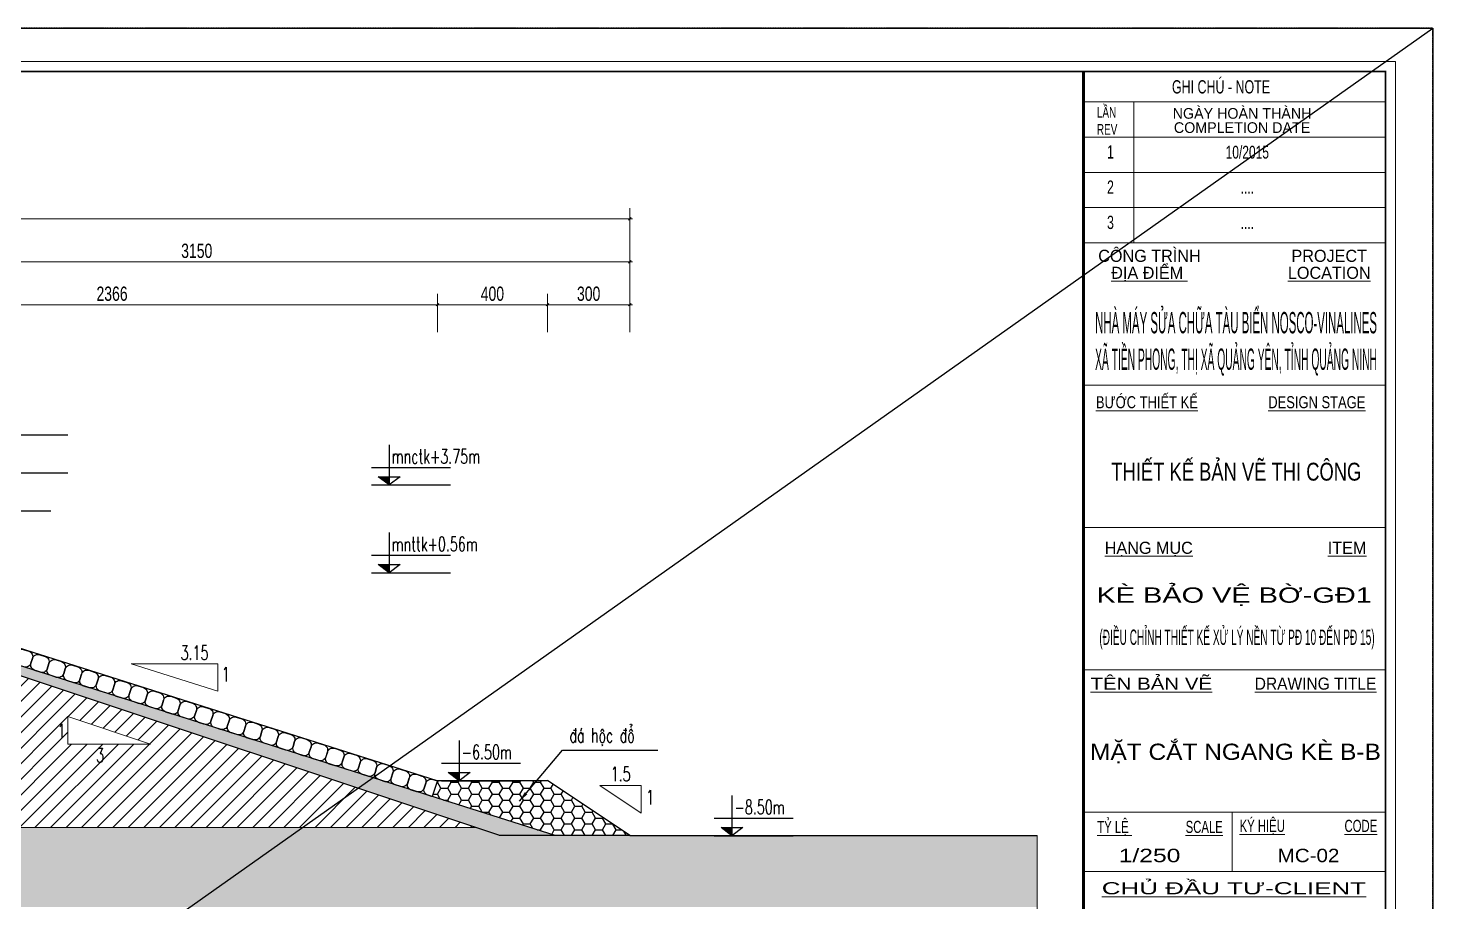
# Model space of a CAD drawing. Header units: millimetres. Extents: x -95488 to 835450, y -398213 to -214134.
# Drawn here: x 107405 to 158485, y -351563 to -319787 of the extents above; entities that cross this region are included whole.
import ezdxf
from ezdxf.enums import TextEntityAlignment as Align

# ---------------------------------------------------------------- set-up
doc = ezdxf.new("R2010")
doc.units = ezdxf.units.MM
doc.header["$MEASUREMENT"] = 0
doc.linetypes.add('HIDDEN', pattern=[0.375, 0.25, -0.125])
doc.layers.add('00 MV', color=3, linetype='Continuous', plot=False)
for name, color, linetype, lineweight in [('01 TEXT', 7, 'Continuous', 13), ('DIM', 177, 'Continuous', 20), ('MANH1', 251, 'Continuous', 13), ('TEXT', 2, 'Continuous', 20)]:
    doc.layers.add(name, color=color, linetype=linetype, lineweight=lineweight)
for name, color, linetype in [('bao', 2, 'Continuous'), ('Border', 2, 'Continuous'), ('DLINE', 4, 'Continuous'), ('Hatch', 250, 'Continuous'), ('Net vang', 2, 'Continuous')]:
    doc.layers.add(name, color=color, linetype=linetype)
doc.styles.add('khung ban ve - kien phat', font='VHBLACK_0.TTF', dxfattribs={"width": 0.6})
doc.styles.add('ROMANS', font='vnsimli.shx', dxfattribs={"width": 0.6})
doc.styles.add('THUONG', font='vnsimli.shx', dxfattribs={"width": 0.55})
doc.styles.add('TXTDIM', font='VNARIAL_0.TTF', dxfattribs={"width": 0.7})
doc.dimstyles.new('250', dxfattribs={"dimscale": 250, "dimtxt": 1.8, "dimasz": 1.5, "dimexe": 0.5, "dimexo": 0.5, "dimgap": 0.9, "dimtad": 1, "dimdec": 3, "dimlfac": 0.1, "dimdsep": 46, "dimtxsty": 'ROMANS', "dimcen": -0.5, "dimclrd": 4, "dimclre": 7, "dimclrt": 2, "dimadec": 3, "dimazin": 2, "dimtfac": 1, "dimtdec": 3, "dimtix": 1, "dimtmove": 1, "dimatfit": 3, "dimfxl": 1, "dimtolj": 1, "dimtzin": 0, "dimlwd": -1, "dimlwe": -1, "dimarcsym": 0})
doc.dimstyles.new('DIM 260', dxfattribs={"dimscale": 260, "dimtxt": 2, "dimasz": 0.3, "dimexe": 1.5, "dimexo": 0, "dimgap": 0.5, "dimtad": 1, "dimdec": 0, "dimzin": 12, "dimdsep": 46, "dimtxsty": 'TXTDIM', "dimblk": 'SLASH', "dimcen": 1.5, "dimclrd": 256, "dimclre": 256, "dimclrt": 2, "dimadec": 0, "dimazin": 0, "dimtfac": 1, "dimtdec": 0, "dimtix": 1, "dimtmove": 0, "dimatfit": 3, "dimldrblk": 'DOT', "dimfxl": 2, "dimtolj": 1, "dimtzin": 0, "dimlwd": 9, "dimlwe": 9, "dimarcsym": 1})

# ---------------------------------------------------------------- blocks, each defined once
blk = doc.blocks.new('Caodo')
at = {"layer": 'DLINE'}
blk.add_hatch(color=256, dxfattribs=at).paths.add_polyline_path([(-0.02, 1.19), (-1.6, 1.19), (-0.02, -0.01)])
for p, q in [((-0.02, 5.85), (-0.02, -0.01)), ((8.89, 2.49), (-2.61, 2.49)), ((-0.02, -0.01), (-1.6, 1.19)), ((-1.6, 1.19), (1.56, 1.19)), ((1.56, 1.19), (-0.02, -0.01)), ((-2.61, -0.01), (8.89, -0.01))]:
    blk.add_line(p, q, dxfattribs=at)
blk = doc.blocks.new('SLASH')
at = {"layer": 'DIM', "color": 16, "linetype": 'Continuous'}
for p, q in [((-1.2, 0), (1.2, 0)), ((-0.6, -0.6), (0.6, 0.6))]:
    blk.add_line(p, q, dxfattribs=at)
blk = doc.blocks.new('*D118')
at = {"layer": 'Defpoints', "color": 0}
for p in [(129288, -328286), (97788, -330843), (129288, -330843)]:
    blk.add_point(p, dxfattribs=at)
at = {"layer": 'DIM', "lineweight": 9}
for p, q in [((97788, -330843), (97788, -327896)), ((129288, -330843), (129288, -327896)), ((97866, -328286), (129210, -328286))]:
    blk.add_line(p, q, dxfattribs=at)
at = {"layer": 'DIM', "lineweight": 9, "xscale": 78, "yscale": 78, "zscale": 78, "rotation": 180}
blk.add_blockref('SLASH', (97788, -328286), dxfattribs=at)
at = {"layer": 'DIM', "lineweight": 9, "xscale": 78, "yscale": 78, "zscale": 78}
blk.add_blockref('SLASH', (129288, -328286), dxfattribs=at)
at = {"layer": 'DIM', "color": 2, "insert": (113538, -327890), "char_height": 520, "attachment_point": 5, "style": 'TXTDIM'}
blk.add_mtext('\\A1;3150', dxfattribs=at)
blk = doc.blocks.new('_Dot')
at = {"color": 0, "linetype": 'ByBlock', "lineweight": -2}
blk.add_line((-0.5, 0), (-1, 0), dxfattribs=at)
at = {"color": 0, "linetype": 'ByBlock', "const_width": 0.5}
blk.add_lwpolyline([(-0.25, 0, 1), (0.25, 0, 1)], format="xyb", close=True, dxfattribs=at)
blk = doc.blocks.new('*D121')
at = {"layer": 'Defpoints', "color": 0}
for p in [(122288, -329846), (98629, -330843), (122288, -330843)]:
    blk.add_point(p, dxfattribs=at)
at = {"layer": 'DIM', "lineweight": 9}
for p, q in [((98629, -330843), (98629, -329456)), ((122288, -330843), (122288, -329456)), ((98707, -329846), (122210, -329846))]:
    blk.add_line(p, q, dxfattribs=at)
at = {"layer": 'DIM', "lineweight": 9, "xscale": 78, "yscale": 78, "zscale": 78, "rotation": 180}
blk.add_blockref('SLASH', (98629, -329846), dxfattribs=at)
at = {"layer": 'DIM', "lineweight": 9, "xscale": 78, "yscale": 78, "zscale": 78}
blk.add_blockref('SLASH', (122288, -329846), dxfattribs=at)
at = {"layer": 'DIM', "color": 2, "insert": (110458, -329450), "char_height": 520, "attachment_point": 5, "style": 'TXTDIM'}
blk.add_mtext('\\A1;2366', dxfattribs=at)
blk = doc.blocks.new('*D122')
at = {"layer": 'Defpoints', "color": 0}
for p in [(126288, -329846), (122288, -330843), (126288, -330843)]:
    blk.add_point(p, dxfattribs=at)
at = {"layer": 'DIM', "lineweight": 9}
for p, q in [((122288, -330843), (122288, -329456)), ((126288, -330843), (126288, -329456)), ((122366, -329846), (126210, -329846))]:
    blk.add_line(p, q, dxfattribs=at)
at = {"layer": 'DIM', "lineweight": 9, "xscale": 78, "yscale": 78, "zscale": 78, "rotation": 180}
blk.add_blockref('SLASH', (122288, -329846), dxfattribs=at)
at = {"layer": 'DIM', "lineweight": 9, "xscale": 78, "yscale": 78, "zscale": 78}
blk.add_blockref('SLASH', (126288, -329846), dxfattribs=at)
at = {"layer": 'DIM', "color": 2, "insert": (124288, -329450), "char_height": 520, "attachment_point": 5, "style": 'TXTDIM'}
blk.add_mtext('\\A1;400', dxfattribs=at)
blk = doc.blocks.new('*D123')
at = {"layer": 'Defpoints', "color": 0}
for p in [(129288, -329846), (126288, -330843), (129288, -330843)]:
    blk.add_point(p, dxfattribs=at)
at = {"layer": 'DIM', "lineweight": 9}
for p, q in [((126288, -330843), (126288, -329456)), ((129288, -330843), (129288, -329456)), ((126366, -329846), (129210, -329846))]:
    blk.add_line(p, q, dxfattribs=at)
at = {"layer": 'DIM', "lineweight": 9, "xscale": 78, "yscale": 78, "zscale": 78, "rotation": 180}
blk.add_blockref('SLASH', (126288, -329846), dxfattribs=at)
at = {"layer": 'DIM', "lineweight": 9, "xscale": 78, "yscale": 78, "zscale": 78}
blk.add_blockref('SLASH', (129288, -329846), dxfattribs=at)
at = {"layer": 'DIM', "color": 2, "insert": (127788, -329450), "char_height": 520, "attachment_point": 5, "style": 'TXTDIM'}
blk.add_mtext('\\A1;300', dxfattribs=at)
blk = doc.blocks.new('*D124')
at = {"layer": 'Defpoints', "color": 0}
for p in [(129288, -326726), (61657, -330843), (129288, -330843)]:
    blk.add_point(p, dxfattribs=at)
at = {"layer": 'DIM', "lineweight": 9}
for p, q in [((61657, -330843), (61657, -326336)), ((129288, -330843), (129288, -326336)), ((61735, -326726), (129210, -326726))]:
    blk.add_line(p, q, dxfattribs=at)
at = {"layer": 'DIM', "lineweight": 9, "xscale": 78, "yscale": 78, "zscale": 78, "rotation": 180}
blk.add_blockref('SLASH', (61657, -326726), dxfattribs=at)
at = {"layer": 'DIM', "lineweight": 9, "xscale": 78, "yscale": 78, "zscale": 78}
blk.add_blockref('SLASH', (129288, -326726), dxfattribs=at)
at = {"layer": 'DIM', "color": 2, "insert": (95473, -326330), "char_height": 520, "attachment_point": 5, "style": 'TXTDIM'}
blk.add_mtext('\\A1;9150', dxfattribs=at)

msp = doc.modelspace()

# ---------------------------------------------------------------- hatches: boundary and pattern name
at = {"layer": 'Hatch'}
h = msp.add_hatch(dxfattribs=at)
h.set_pattern_fill('ANSI31', color=256, scale=3200, style=0)
h.paths.add_polyline_path([(75250.2, -348852.6), (75250.2, -339152.6), (61657.1, -339152.6), (59857.1, -338552.6), (57287.9, -338552.6), (57287.9, -348852.6)])
edge = h.paths.add_edge_path(flags=16)
edge.add_ellipse((63999.6, -346461.3), major_axis=(803, 0.2), ratio=1, start_angle=0, end_angle=360)
h.paths.add_polyline_path([(75502, -348852.6), (86321.1, -348852.6), (87521.1, -340452.6), (87287.9, -340452.6), (87187.9, -340452.6), (84537.9, -340452.6), (83537.9, -340452.6), (82237.9, -339152.6), (75502, -339152.6)])
h.paths.add_polyline_path([(82005.9, -340752.6), (82400.9, -340452.6), (82795.8, -340752.6)], flags=16)
h.paths.add_polyline_path([(87587.9, -343520.4), (86826.1, -348852.6), (87587.9, -348852.6)])
h.paths.add_polyline_path([(87987.9, -348852.6), (89087.9, -348852.6), (89087.9, -340452.6), (88026.1, -340452.6), (87987.9, -340720.4)])
h.paths.add_polyline_path([(90587.9, -340452.6), (89487.9, -340452.6), (89487.9, -348852.6), (90587.9, -348852.6)])
h.paths.add_polyline_path([(92087.9, -340452.6), (90987.9, -340452.6), (90987.9, -348852.6), (92087.9, -348852.6)])
h.paths.add_polyline_path([(92487.9, -348852.6), (93537.9, -348852.6), (93537.9, -340452.6), (92487.9, -340452.6)])
h.paths.add_polyline_path([(94037.9, -348852.6), (97037.9, -348852.6), (97037.9, -340452.6), (94037.9, -340452.6)])
h.paths.add_polyline_path([(97537.9, -348852.6), (98349.6, -348852.6), (97537.9, -343170.4)])
h.paths.add_polyline_path([(98854.7, -348852.6), (123661, -348852.6), (98468.2, -340452.6), (97787.9, -340452.6), (97654.7, -340452.6)])
h.paths.add_polyline_path([(108853.2, -344821.7), (111853.2, -345821.7), (108853.2, -345821.7)], flags=16)
h.paths.add_polyline_path([(63612.1, -346861.7), (64387.1, -346861.7), (64387.1, -346081.7), (63612.1, -346081.7)], flags=8)
h.paths.add_polyline_path([(87147.8, -342672.2), (87928, -342672.2), (87928, -343462.8), (87147.8, -343462.8)], flags=9)
h.paths.add_polyline_path([(80121.2, -341885.1), (81862, -341885.1), (81862, -341105.1), (80121.2, -341105.1)], flags=24)
h.paths.add_polyline_path([(88023.5, -342672.2), (89052.3, -342672.2), (89052.3, -343462.8), (88023.5, -343462.8)], flags=24)
h.paths.add_polyline_path([(89523.5, -342672.2), (90552.3, -342672.2), (90552.3, -343462.8), (89523.5, -343462.8)], flags=24)
h.paths.add_polyline_path([(91023.5, -342672.2), (92052.3, -342672.2), (92052.3, -343462.8), (91023.5, -343462.8)], flags=24)
h.paths.add_polyline_path([(91882.1, -344232.2), (93193.7, -344232.2), (93193.7, -345022.8), (91882.1, -345022.8)], flags=9)
h.paths.add_polyline_path([(92523.5, -342672.2), (93552.3, -342672.2), (93552.3, -343462.8), (92523.5, -343462.8)], flags=9)
h.paths.add_polyline_path([(95006.5, -342671.4), (96069.3, -342671.4), (96069.3, -343462.8), (95006.5, -343462.8)], flags=24)
h.paths.add_polyline_path([(99694.5, -347621.2), (106786.3, -347621.2), (106786.3, -346432.7), (99694.5, -346432.7)], flags=24)
h.paths.add_polyline_path([(109781.8, -346619.4), (110267.1, -346619.4), (110267.1, -345839.4), (109781.8, -345839.4)], flags=24)
h.paths.add_polyline_path([(108448, -345743.1), (108788.5, -345743.1), (108788.5, -344963.1), (108448, -344963.1)], flags=24)
h = msp.add_hatch(dxfattribs=at)
h.set_pattern_fill('HONEY', color=256, scale=500, style=0)
h.set_pattern_definition([(0, (759327.51, -101032.09), (93.75, 54.1265875), [62.5, -125]), (120, (759327.51, -101032.09), (-93.75, 54.126588), [62.5, -125]), (60, (759327.51, -101032.09), (2e-07, 108.2531754), [-125, 62.5])])
h.paths.add_polyline_path([(124569, -349152.6), (126570.7, -349152.6), (98535.7, -340252.6), (97787.9, -340252.6), (97787.9, -340452.6), (98469, -340452.6)])
h = msp.add_hatch(dxfattribs=at)
h.set_pattern_fill('HONEY', color=256, scale=2000, style=0)
h.set_pattern_definition([(0, (145288.66, 58952.28), (375, 216.50635), [250, -500]), (120, (145288.66, 58952.28), (-375, 216.50635), [250, -500]), (60, (145288.66, 58952.28), (8e-07, 433.0127), [-500, 250])])
h.paths.add_polyline_path([(125306.7, -347156), (122432.3, -347156), (122432.3, -347152.6), (122287.9, -347152.6), (122103.2, -347734.4), (126570.7, -349152.6), (129287.9, -349152.6), (126287.9, -347152.6), (125306.7, -347152.6)])
h = msp.add_hatch(dxfattribs=at)
h.set_pattern_fill('ANSI33', color=256, scale=2200, style=0)
h.set_pattern_definition([(45, (145288.66, 58952.3), (-388.9087, 388.9087), []), (45, (145677.57, 58952.3), (-388.9087, 388.9087), [275, -137.5])])
h.paths.add_polyline_path([(124224.3, -380725.7), (124224.3, -379556.7), (122837.9, -379556.7), (122837.9, -380725.7)])
h.paths.add_polyline_path([(144090.8, -351752.7), (144090.8, -349152.6), (135225.5, -349152.6), (135225.5, -349156), (132351.1, -349156), (132351.1, -349152.6), (129287.9, -349152.6), (124560.7, -349152.6), (123661, -348852.6), (98854.7, -348852.6), (99269, -351752.6)])
h.paths.add_polyline_path([(98349.6, -348852.6), (97537.9, -348852.6), (97537.9, -351752.6), (98763.9, -351752.6)])
h.paths.add_polyline_path([(97037.9, -351752.6), (97037.9, -348852.6), (94037.9, -348852.6), (94037.9, -351752.6)])
h.paths.add_polyline_path([(93537.9, -348852.6), (92487.9, -348852.6), (92487.9, -351752.6), (93537.9, -351752.6)])
h.paths.add_polyline_path([(92087.9, -348852.6), (90987.9, -348852.6), (90987.9, -351752.6), (92087.9, -351752.6)])
h.paths.add_polyline_path([(89487.9, -351752.6), (90587.9, -351752.6), (90587.9, -348852.6), (89487.9, -348852.6)])
h.paths.add_polyline_path([(89087.9, -348852.6), (87987.9, -348852.6), (87987.9, -351752.6), (89087.9, -351752.6)])
h.paths.add_polyline_path([(87587.9, -351752.6), (87587.9, -348852.6), (86826.1, -348852.6), (86411.9, -351752.6)])
h.paths.add_polyline_path([(85906.8, -351752.6), (86321.1, -348852.6), (75502, -348852.6), (75502, -351752.6)])
h.paths.add_polyline_path([(75250.2, -351752.6), (75250.2, -348852.6), (57287.9, -348852.6), (57287.9, -351752.6)])
h.paths.add_polyline_path([(63756.9, -350892.6), (64242.3, -350892.6), (64242.3, -350112.6), (63756.9, -350112.6)], flags=24)
h.paths.add_polyline_path([(63894.8, -349696.1), (63860.2, -349701.4), (63825.8, -349708.3), (63791.8, -349716.6), (63758.1, -349726.4), (63725, -349737.6), (63692.3, -349750.3), (63660.2, -349764.4), (63628.8, -349779.9), (63598.1, -349796.8), (63568.2, -349815), (63539, -349834.4), (63510.8, -349855.1), (63483.5, -349877.1), (63457.1, -349900.2), (63431.8, -349924.4), (63407.6, -349949.7), (63384.5, -349976), (63362.6, -350003.4), (63341.8, -350031.6), (63322.4, -350060.7), (63304.2, -350090.7), (63287.4, -350121.4), (63271.9, -350152.8), (63257.8, -350184.9), (63245.1, -350217.5), (63233.8, -350250.7), (63224, -350284.4), (63215.7, -350318.4), (63208.8, -350352.7), (63203.5, -350387.4), (63199.7, -350422.2), (63197.4, -350457.1), (63196.6, -350492.2), (63197.4, -350527.2), (63199.7, -350562.2), (63203.5, -350597), (63208.8, -350631.6), (63215.7, -350666), (63224, -350700), (63233.8, -350733.6), (63245.1, -350766.8), (63257.8, -350799.4), (63271.9, -350831.5), (63287.4, -350862.9), (63304.2, -350893.6), (63322.4, -350923.6), (63341.8, -350952.7), (63362.6, -350981), (63384.5, -351008.3), (63407.6, -351034.6), (63431.8, -351059.9), (63457.1, -351084.2), (63483.5, -351107.3), (63510.8, -351129.2), (63539, -351149.9), (63568.2, -351169.4), (63598.1, -351187.6), (63628.8, -351204.4), (63660.2, -351219.9), (63692.3, -351234), (63725, -351246.7), (63758.1, -351258), (63791.8, -351267.8), (63825.8, -351276.1), (63860.2, -351282.9), (63894.8, -351288.3), (63929.6, -351292.1), (63964.6, -351294.4), (63999.6, -351295.1), (64034.6, -351294.4), (64069.6, -351292.1), (64104.4, -351288.3), (64139, -351282.9), (64173.4, -351276.1), (64207.4, -351267.8), (64241, -351258), (64274.2, -351246.7), (64306.9, -351234), (64338.9, -351219.9), (64370.3, -351204.4), (64401.1, -351187.6), (64431, -351169.4), (64460.1, -351149.9), (64488.4, -351129.2), (64515.7, -351107.3), (64542.1, -351084.2), (64567.4, -351059.9), (64591.6, -351034.6), (64614.7, -351008.3), (64636.6, -350981), (64657.3, -350952.7), (64676.8, -350923.6), (64695, -350893.6), (64711.8, -350862.9), (64727.3, -350831.5), (64741.4, -350799.4), (64754.1, -350766.8), (64765.4, -350733.6), (64775.2, -350700), (64783.5, -350666), (64790.3, -350631.6), (64795.7, -350597), (64799.5, -350562.2), (64801.8, -350527.2), (64802.5, -350492.2), (64801.8, -350457.1), (64799.5, -350422.2), (64795.7, -350387.4), (64790.3, -350352.7), (64783.5, -350318.4), (64775.2, -350284.4), (64765.4, -350250.7), (64754.1, -350217.5), (64741.4, -350184.9), (64727.3, -350152.8), (64711.8, -350121.4), (64695, -350090.7), (64676.8, -350060.7), (64657.3, -350031.6), (64636.6, -350003.4), (64614.7, -349976), (64591.6, -349949.7), (64567.4, -349924.4), (64542.1, -349900.2), (64515.7, -349877.1), (64488.4, -349855.1), (64460.1, -349834.4), (64431, -349815), (64401.1, -349796.8), (64370.3, -349779.9), (64338.9, -349764.4), (64306.9, -349750.3), (64274.2, -349737.6), (64241, -349726.4), (64207.4, -349716.6), (64173.4, -349708.3), (64139, -349701.4), (64104.4, -349696.1), (64069.6, -349692.3), (64034.6, -349690), (63999.6, -349689.2), (63964.6, -349690), (63929.6, -349692.3)], flags=0)

# ---------------------------------------------------------------- linework, layer by layer
at = {"layer": '00 MV', "color": 3, "linetype": 'HIDDEN', "ltscale": 0.1}
msp.add_lwpolyline([(49800.3, -396634.9), (158484.8, -396634.9), (158484.8, -319787.2), (49800.3, -319787.2)], close=True, dxfattribs=at)
at = {"layer": '01 TEXT', "color": 7}
for p, q in [((156764.2, -322471.7), (145784.8, -322471.7)), ((156764.2, -323752.5), (145784.8, -323752.5)), ((156764.2, -325033.3), (145784.8, -325033.3)), ((156764.2, -326314.1), (145784.8, -326314.1)), ((156764.2, -327594.9), (145784.8, -327594.9)), ((156764.2, -332769.8), (145784.8, -332769.8)), ((156764.2, -337944.8), (145784.8, -337944.8)), ((156764.2, -343119.7), (145784.8, -343119.7)), ((156764.2, -348294.6), (145784.8, -348294.6)), ((156764.2, -350463.6), (145784.8, -350463.6))]:
    msp.add_line(p, q, dxfattribs=at)
at = {"layer": '01 TEXT', "linetype": 'Continuous'}
msp.add_lwpolyline([(54788.5, -395371.5), (54788.5, -320998.9), (157130.2, -320998.9), (157130.2, -395371.5)], close=True, dxfattribs=at)
at = {"layer": '01 TEXT', "color": 4, "const_width": 64.7}
msp.add_lwpolyline([(55154.4, -395005.6), (55154.4, -321364.9), (156764.2, -321364.9), (156764.2, -395005.6)], close=True, dxfattribs=at)
at = {"layer": '01 TEXT', "color": 7, "const_width": 109.8}
msp.add_lwpolyline([(145784.8, -321364.9), (145784.8, -395005.6)], dxfattribs=at)
at = {"layer": '01 TEXT', "color": 7}
for points in [[(147614.5, -322471.7), (147614.5, -327594.9)], [(156764.2, -337944.8), (145784.8, -337944.8)], [(151188.5, -348294.6), (151188.5, -350463.6)]]:
    msp.add_lwpolyline(points, dxfattribs=at)
at = {"layer": 'bao', "color": 4}
for p, q in [((100659.4, -335959.6), (108848.1, -335959.6)), ((100038.1, -337342.8), (108226.8, -337342.8))]:
    msp.add_line(p, q, dxfattribs=at)
at = {"layer": 'Border'}
for p, q in [((49800.3, -396634.9), (158484.8, -319787.2)), ((122284.8, -347162.5), (98628.6, -339652.6)), ((124560.7, -349152.6), (98468.2, -340452.6)), ((126570.7, -349152.6), (98535.7, -340252.6)), ((122287.9, -347152.6), (122103.2, -347734.4)), ((122287.9, -347152.6), (126287.9, -347152.6)), ((129287.9, -349152.6), (126287.9, -347152.6)), ((129287.9, -349152.6), (124536.9, -349152.6)), ((129287.9, -349152.6), (144090.8, -349152.6))]:
    msp.add_line(p, q, dxfattribs=at)
at = {"layer": 'Hatch'}
for points in [[(106906.8, -342717.8), (106969.9, -342519.2, -0.4142136), (107231.5, -342383.7), (107430.1, -342446.7, -0.4142136), (107565.6, -342708.3), (107510.1, -342883.1, -0.4142136), (107248.5, -343018.6), (107049.9, -342955.5, -0.4397578)], [(107510.1, -342883.1), (107565.6, -342708.3, -0.4142136), (107827.2, -342572.8), (108025.8, -342635.8, -0.4142136), (108161.3, -342897.4), (108098.2, -343096, -0.4397578), (107844.2, -343207.7), (107645.6, -343144.7, -0.4142136)], [(108098.2, -343096), (108161.3, -342897.4, -0.4142136), (108422.9, -342761.9), (108621.5, -342824.9, -0.4142136), (108757, -343086.5), (108701.5, -343261.3, -0.4142136), (108439.9, -343396.8), (108241.3, -343333.8, -0.4397578)], [(108701.5, -343261.3), (108757, -343086.5, -0.4142136), (109018.6, -342951), (109217.2, -343014, -0.4142136), (109352.7, -343275.7), (109289.7, -343474.2, -0.4397578), (109035.6, -343585.9), (108837, -343522.9, -0.4142136)], [(109289.7, -343474.2), (109352.7, -343275.7, -0.4142136), (109614.3, -343140.1), (109812.9, -343203.2, -0.4142136), (109948.4, -343464.8), (109892.9, -343639.5, -0.4142136), (109631.3, -343775), (109432.7, -343712, -0.4397578)], [(109892.9, -343639.5), (109948.4, -343464.8, -0.4142136), (110210, -343329.2), (110408.6, -343392.3, -0.4142136), (110544.1, -343653.9), (110481.1, -343852.4, -0.4397578), (110227, -343964.1), (110028.4, -343901.1, -0.4142136)], [(110481.1, -343852.4), (110544.1, -343653.9, -0.4142136), (110805.7, -343518.3), (111004.3, -343581.4, -0.4142136), (111139.8, -343843), (111084.3, -344017.7, -0.4142136), (110822.7, -344153.3), (110624.2, -344090.2, -0.4397578)], [(111084.3, -344017.7), (111139.8, -343843, -0.4142136), (111401.4, -343707.5), (111600, -343770.5, -0.4142136), (111735.5, -344032.1), (111672.5, -344230.7, -0.4397578), (111418.4, -344342.4), (111219.9, -344279.3, -0.4142136)], [(111672.5, -344230.7), (111735.5, -344032.1, -0.4142136), (111997.1, -343896.6), (112195.7, -343959.6, -0.4142136), (112331.2, -344221.2), (112275.7, -344396, -0.4142136), (112014.1, -344531.5), (111815.6, -344468.4, -0.4397578)], [(112275.7, -344396), (112331.2, -344221.2, -0.4142136), (112592.8, -344085.7), (112791.4, -344148.7, -0.4142136), (112926.9, -344410.3), (112863.9, -344608.9, -0.4397578), (112609.8, -344720.6), (112411.3, -344657.6, -0.4142136)], [(112863.9, -344608.9), (112926.9, -344410.3, -0.4142136), (113188.5, -344274.8), (113387.1, -344337.8, -0.4142136), (113522.6, -344599.4), (113467.1, -344774.2, -0.4142136), (113205.5, -344909.7), (113007, -344846.7, -0.4397578)], [(113467.1, -344774.2), (113522.6, -344599.4, -0.4142136), (113784.2, -344463.9), (113982.8, -344526.9, -0.4142136), (114118.3, -344788.5), (114055.3, -344987.1, -0.4397578), (113801.2, -345098.8), (113602.7, -345035.8, -0.4142136)], [(114055.3, -344987.1), (114118.3, -344788.5, -0.4142136), (114379.9, -344653), (114578.5, -344716.1, -0.4142136), (114714, -344977.7), (114658.5, -345152.4, -0.4142136), (114396.9, -345287.9), (114198.4, -345224.9, -0.4397578)], [(114658.5, -345152.4), (114714, -344977.7, -0.4142136), (114975.6, -344842.1), (115174.2, -344905.2, -0.4142136), (115309.7, -345166.8), (115246.7, -345365.3, -0.4397578), (114992.6, -345477), (114794.1, -345414, -0.4142136)], [(115246.7, -345365.3), (115309.7, -345166.8, -0.4142136), (115571.3, -345031.2), (115769.9, -345094.3, -0.4142136), (115905.4, -345355.9), (115849.9, -345530.6, -0.4142136), (115588.3, -345666.2), (115389.8, -345603.1, -0.4397578)], [(115849.9, -345530.6), (115905.4, -345355.9, -0.4142136), (116167, -345220.4), (116365.6, -345283.4, -0.4142136), (116501.1, -345545), (116438.1, -345743.6, -0.4397578), (116184, -345855.3), (115985.5, -345792.2, -0.4142136)], [(116438.1, -345743.6), (116501.1, -345545, -0.4142136), (116762.7, -345409.5), (116961.3, -345472.5, -0.4142136), (117096.8, -345734.1), (117041.4, -345908.8, -0.4142136), (116779.7, -346044.4), (116581.2, -345981.3, -0.4397578)], [(117041.4, -345908.8), (117096.8, -345734.1, -0.4142136), (117358.4, -345598.6), (117557, -345661.6, -0.4142136), (117692.5, -345923.2), (117629.5, -346121.8, -0.4397578), (117375.4, -346233.5), (117176.9, -346170.5, -0.4142136)], [(117629.5, -346121.8), (117692.5, -345923.2, -0.4142136), (117954.1, -345787.7), (118152.7, -345850.7, -0.4142136), (118288.2, -346112.3), (118232.8, -346287.1, -0.4142136), (117971.2, -346422.6), (117772.6, -346359.6, -0.4397578)], [(118225.2, -346310.9), (118288.2, -346112.3, -0.4142136), (118549.8, -345976.8), (118748.4, -346039.8, -0.4142136), (118883.9, -346301.4), (118828.5, -346476.2, -0.4142136), (118566.9, -346611.7), (118368.3, -346548.7, -0.4397578)], [(118828.5, -346476.2), (118883.9, -346301.4, -0.4142136), (119145.5, -346165.9), (119344.1, -346229, -0.4142136), (119479.6, -346490.6), (119416.6, -346689.1, -0.4397578), (119162.6, -346800.8), (118964, -346737.8, -0.4142136)], [(119416.6, -346689.1), (119479.6, -346490.6, -0.4142136), (119741.2, -346355), (119939.8, -346418.1, -0.4142136), (120075.3, -346679.7), (120019.9, -346854.4, -0.4142136), (119758.3, -346989.9), (119559.7, -346926.9, -0.4397578)], [(120019.9, -346854.4), (120075.3, -346679.7, -0.4142136), (120336.9, -346544.1), (120535.5, -346607.2, -0.4142136), (120671, -346868.8), (120608, -347067.3, -0.4397578), (120354, -347179.1), (120155.4, -347116, -0.4142136)], [(120608, -347067.3), (120671, -346868.8, -0.4142136), (120932.6, -346733.3), (121131.2, -346796.3, -0.4142136), (121266.7, -347057.9), (121211.3, -347232.6, -0.4142136), (120949.7, -347368.2), (120751.1, -347305.1, -0.4397578)], [(121203.7, -347256.5), (121266.7, -347057.9, -0.4142136), (121528.3, -346922.4), (121726.9, -346985.4, -0.4142136), (121862.4, -347247), (121807, -347421.7, -0.4142136), (121545.4, -347557.3), (121346.8, -347494.2, -0.4397578)]]:
    msp.add_lwpolyline(points, format="xyb", close=True, dxfattribs=at)
msp.add_lwpolyline([(122072.1, -347724.5), (121942.5, -347683.3, -0.4142136), (121807, -347421.7), (121862.4, -347247, -0.4142136), (122124, -347111.5), (122253.6, -347152.6)], format="xyb", dxfattribs=at)
at = {"layer": 'MANH1', "color": 7}
msp.add_line((75502, -348852.6), (123690.6, -348852.6), dxfattribs=at)
at = {"layer": 'MANH1'}
msp.add_line((144090.8, -353152.6), (144090.8, -349152.6), dxfattribs=at)
at = {"layer": 'Net vang'}
msp.add_lwpolyline([(49800.3, -319787.2), (158484.8, -319787.2), (158484.8, -396634.9), (49800.3, -396634.9)], close=True, dxfattribs=at)
at = {"layer": 'TEXT'}
for p, q in [((114306.9, -342904.6), (111156.9, -342904.6)), ((111156.9, -342904.6), (114306.9, -343904.6)), ((114306.9, -342904.6), (114306.9, -343904.6)), ((108853.2, -344821.7), (108853.2, -345821.7)), ((111853.2, -345821.7), (108853.2, -344821.7)), ((108853.2, -345821.7), (111853.2, -345821.7)), ((129699, -347334.1), (128199, -347334.1)), ((128199, -347334.1), (129699, -348334.1)), ((129699, -347334.1), (129699, -348334.1))]:
    msp.add_line(p, q, dxfattribs=at)

# ---------------------------------------------------------------- block references
at = {"xscale": 250, "yscale": 250, "zscale": 250}
for p in [(120538.4, -336399.2), (120538.4, -339589.2), (123083.9, -347152.6), (133002.7, -349152.6)]:
    msp.add_blockref('Caodo', p, dxfattribs=at)

# ---------------------------------------------------------------- texts
at = {"layer": '01 TEXT', "style": 'khung ban ve - kien phat', "width": 0.7}
for s, height, p in [('ghi chó - note', 483.043, (148997.4, -322165)), ('lÇn', 388.12, (146265.2, -323044.7)), ('REV', 388.12, (146265.2, -323663.6)), ('1', 483, (146634.8, -324532.5)), ('2', 483, (146634.8, -325813.3)), ('3', 483, (146634.8, -327094))]:
    msp.add_text(s, height=height, dxfattribs=at).set_placement(p)
at = {"layer": '01 TEXT', "style": 'khung ban ve - kien phat'}
for s, height, p in [('ngµy hoµn thµnh', 388.12, (151546.2, -323083.2)), ('COMPLETION date', 388.12, (151546.2, -323599.5)), ('c«ng tr×nh', 439.87, (148178.7, -328288.6)), ('project', 439.87, (154715.5, -328288.6)), ('%%U®Þa ®iÓm ', 439.869, (148178.7, -328905.8)), ('%%Ulocation', 439.869, (154715.5, -328905.8)), ('%%Uh¹ng môc', 439.869, (148153.7, -338906.1)), ('%%Uitem', 439.87, (155364.2, -338906.1))]:
    msp.add_text(s, height=height, dxfattribs=at).set_placement(p, align=Align.CENTER)
for s, height, width, p in [('10/2015', 465.74, 0.7, (151736.1, -324532.5)), ('....', 465.74, 0.7, (151736.1, -325813.3)), ('....', 465.74, 0.7, (151736.1, -327094)), ('%%Ub\xadíc thiÕt kÕ', 439.869, 0.8, (148085.6, -333612.1)), ('%%Udesign stage', 439.869, 0.8, (154264.2, -333612.1)), ('%%Utû lÖ ', 439.87, 0.7, (146909.1, -349055.1)), ('%%Uscale', 439.87, 0.7, (150169.5, -349055.1)), ('%%Uký hiÖu', 439.87, 0.7, (152280, -349018.4)), ('%%Ucode', 439.87, 0.7, (155865.5, -349018.4))]:
    msp.add_text(s, height=height, dxfattribs=dict(at, width=width)).set_placement(p, align=Align.CENTER)
for s, height, width, p, p2 in [('NHµ M¸Y SöA CH÷A TµU BIÓN NOSCO-VINALINES', 776.239, 0.343291, (146203.2, -330886.8), (156451.5, -330886.8)), ('X· TIÒN PHONG, thÞ x· qu¶ng yªn, TØNH QU¶NG NINH', 776.239, 0.305576, (146203.2, -332215.5), (156451.5, -332215.5)), ('thiÕt kÕ b¶n vÏ thi c«ng', 650.015, 0.669286, (146793.5, -336243), (155881.1, -336243)), ('%%Utªn b¶n vÏ', 439.869, 1.090745, (146034.3, -343845.7), (150457.2, -343845.7)), ('%%Udrawing title', 439.869, 0.839148, (152006, -343845.7), (156428.9, -343845.7)), ('%%Uchñ ®Çu t\xad-client', 439.869, 1.401803, (146444.8, -351286.1), (156054.8, -351286.1))]:
    msp.add_text(s, height=height, dxfattribs=dict(at, width=width)).set_placement(p, p2, align=Align.FIT)
at = {"layer": '01 TEXT', "color": 1, "style": 'khung ban ve - kien phat'}
for s, height, width, p, p2 in [('KÌ B¶O VÖ Bê-G§1', 557.156, 1.238057, (146252, -340684.1), (156263.6, -340684.1)), ('(§IÒU CHØNH THIÕT KÕ Xö Lý NÒN Tõ P§ 10 §ÕN P§ 15)', 557.156, 0.427807, (146356, -342216.4), (156367.6, -342216.4)), ('MÆT C¾T NGANG KÌ B-B', 588.357, 0.963053, (146020.2, -346397.7), (156592.5, -346397.7)), ('1/250', 487.77, 1.127821, (147059.4, -350118.5), (149303.5, -350118.5)), ('MC-02', 487.77, 0.965414, (152839.9, -350118.5), (155084.1, -350118.5))]:
    msp.add_text(s, height=height, dxfattribs=dict(at, width=width)).set_placement(p, p2, align=Align.FIT)
at = {"layer": 'TEXT', "style": 'THUONG', "width": 0.65}
for s, p in [('mnctk+3.75m', (120625.8, -335777.6)), ('mnttk+0.56m', (120625.8, -338967.6)), ('-6.50m', (123171.3, -346531)), ('-8.50m', (133090.1, -348531))]:
    msp.add_text(s, height=520, dxfattribs=at).set_placement(p, align=Align.BOTTOM_LEFT)
for s, p in [('3.15', (113458.6, -342501)), ('1', (114590.6, -343283.8)), ('1', (108618.2, -345353.1)), ('3', (110024.5, -346229.4)), ('1.5', (128951.8, -346911.2)), ('1', (130020.8, -347757))]:
    msp.add_text(s, height=520, dxfattribs=at).set_placement(p, align=Align.MIDDLE_CENTER)
msp.add_text('®¸ héc ®æ', height=520, dxfattribs=at).set_placement((127087.9, -345767.7))

# ---------------------------------------------------------------- dimensions: what is measured, and where the dimension line sits
at = {"layer": 'DIM'}
dim = msp.add_linear_dim(base=(129287.9, -326725.7), p1=(61657.1, -330843.2), p2=(129287.9, -330843.2), text='9150', dimstyle='DIM 260', dxfattribs=at)
dim.commit()
dim.dimension.update_dxf_attribs({"geometry": '*D124', "text_midpoint": (95472.5, -326330.4)})
for base, p1, p2, picture, middle in [((129287.9, -328285.7), (97787.9, -330843.2), (129287.9, -330843.2), '*D118', (113537.9, -327890)), ((126287.9, -329845.7), (122287.9, -330843.2), (126287.9, -330843.2), '*D122', (124287.9, -329450.4)), ((129287.9, -329845.7), (126287.9, -330843.2), (129287.9, -330843.2), '*D123', (127787.9, -329450))]:
    dim = msp.add_linear_dim(base=base, p1=p1, p2=p2, dimstyle='DIM 260', override={"dimlfac": 0.1}, dxfattribs=at)
    dim.commit()
    dim.dimension.update_dxf_attribs({"geometry": picture, "text_midpoint": middle})
dim = msp.add_linear_dim(base=(122287.9, -329845.7), p1=(98628.6, -330843.2), p2=(122287.9, -330843.2), text='2366', dimstyle='DIM 260', override={"dimlfac": 0.1}, dxfattribs=at)
dim.commit()
dim.dimension.update_dxf_attribs({"geometry": '*D121', "text_midpoint": (110458.3, -329450)})

# ---------------------------------------------------------------- leaders
at = {"layer": 'bao'}
for points in [[(98473, -340452.6), (101430.5, -334576.3), (108848.2, -334576.3)], [(125269.6, -347898.5), (126839.7, -346046.7), (130308.5, -346046.7)]]:
    msp.add_leader(points, dimstyle='250', dxfattribs=at)

doc.saveas('drawing.dxf')
